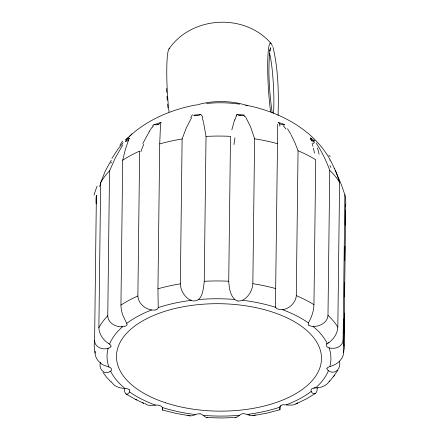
<?xml version="1.0" encoding="UTF-8"?>
<svg xmlns="http://www.w3.org/2000/svg" width="440" height="440" viewBox="0 0 440 440"><rect width="100%" height="100%" fill="white"/><g stroke="black" fill="none" stroke-linecap="round" stroke-linejoin="round"><path stroke-width="0.66" d="M162.492 409.986L162.327 407.902M124.273 388.245L124.641 391.787L125.791 393.85L135.256 399.267L143.847 403.32L142.56 402.716M96.189 203.929A124.883 65.439 0.7 0 1 96.382 195.371L94.611 340.257C94.38 348.024 104.654 350.972 110.358 347.27A3.526 1.848 0.7 0 0 110.638 346.979L110.869 346.544M95.15 351.148C94.507 355.877 97.059 360.481 100.804 363.226C102.828 366.416 112.838 366.195 111.518 370.222A9.229 4.835 0.7 0 1 111.221 370.574A10.423 5.462 0.7 0 1 110.605 371.146A111.947 58.658 0.7 0 0 124.966 388.421A6.21 3.256 0.7 0 1 129.261 389.62M122.788 144.898L115.253 158.015L109.533 170.913L107.762 315.793C107.85 322.724 115.385 326.964 121.66 326.849M108.642 343.541L109.538 344.124A111.947 58.658 0.7 0 1 122.529 326.788A10.423 5.462 0.7 0 0 123.739 326.623A9.229 4.835 0.7 0 0 124.432 326.486L126.665 325.6L127.122 324.335L122.546 314.606L121.363 309.942L120.934 305.564L122.705 160.21A124.883 65.439 0.7 0 1 139.645 151.096L137.874 295.983C138.193 304.2 146.657 310.497 154.561 310.101A3.526 1.848 0.7 0 0 155.155 310.002L155.914 309.788M111.216 160.254L105.243 171.111L100.65 182.776L98.879 327.657C99.011 334.136 103.169 340.07 108.526 343.47M191.593 117.717L186.203 128.117L182.116 138.969L180.345 283.85C180.554 290.411 184.492 296.901 190.223 300.091M203.621 122.903L206.03 136.411A124.883 65.439 0.7 0 1 230.5 136.356L228.734 281.237C229.218 288.046 230.137 296.808 236.506 300.647A3.526 1.848 0.7 0 0 237.061 300.8L237.903 300.933M100.452 362.434C98.28 368.379 104.154 375.59 110.105 371.509M160.534 123.64L159.72 143.924L157.944 289.344L158.224 307.61A6.21 3.256 0.7 0 1 156.007 309.843M190.949 300.377A10.428 5.462 0.7 0 0 192.044 300.707A9.229 4.835 0.7 0 0 192.731 300.867C202.823 302.28 203.34 288.261 204.259 281.292L206.03 136.411M291.175 135.008L294.932 142.747L298.05 150.75L296.285 295.631C295.84 304.562 284.543 312.994 276.408 308.38A9.229 4.835 0.7 0 1 276.133 308.011A10.423 5.462 0.7 0 1 275.792 307.373A111.947 58.658 0.7 0 0 242.501 300.273C248.512 297.121 252.483 290.416 252.846 283.69L254.617 138.809L250.602 126.918L245.405 116.468M277.745 124.328L275.484 303.627M308.776 322.195C311.8 316.855 313.797 310.833 313.951 304.667L315.722 159.786A124.883 65.439 0.7 0 0 298.05 150.75M337.392 175.246L341.627 185.394L344.872 194.832L343.107 339.713C343.161 343.343 340.445 346.544 337.068 347.622C334.241 348.711 325.364 348.986 326.442 344.614A9.229 4.835 0.7 0 1 326.739 344.256A10.423 5.462 0.7 0 1 327.355 343.69A111.947 58.658 0.7 0 0 313 326.409C319.589 326.766 327.668 322.597 327.987 315.31L329.758 170.429C326.288 160.793 321.777 151.476 316.107 142.94M327.861 343.299C333.311 339.746 337.552 333.768 337.821 327.135L339.592 182.254L335.814 171.331L330.776 160.853M339.394 361.262C341.49 368.203 335.104 375.381 328.422 370.711A111.947 58.658 0.7 0 1 315.436 388.042A10.423 5.462 0.7 0 0 314.221 388.212A9.229 4.835 0.7 0 0 313.527 388.35C308.974 388.3 311.327 394.168 314.556 393.767C317.081 393.107 317.191 389.846 317.295 387.706M330.127 366.476C337.48 364.645 344.735 358.155 343.651 349.954M343.86 333.141L344.031 318.907M344.3 296.918L344.476 282.689M344.74 260.695L344.916 246.466M345.175 225.121L345.361 210.249M343.943 349.338L345.714 204.457M343.965 346.126L344.382 313.148M275.484 303.892L275.632 306.9M162.547 407.231L162.509 409.37M162.503 409.64L162.492 409.959M280.247 405.873L279.934 409.723M278.08 115.412C278.768 92.736 278.284 69.625 273.081 47.454M122.705 160.21L125.257 149.815L129.019 138.71M231.847 129.751L234.619 119.768M129.344 138.787L129.135 138.397M327.091 368.291L327.322 367.851A3.526 1.848 0.7 0 1 327.608 367.565L329.83 366.564A111.947 58.658 0.7 0 0 329.06 347.743M99.55 186.527L100.738 183.59M142.797 143.578L149.248 131.692M236.11 116.105L236.638 115.099M126.033 394.009C127.771 394.818 130.191 392.255 129.778 390.385A3.526 1.848 0.7 0 0 129.586 390.071L129.157 389.67M308.671 322.377L308.182 324.451A3.526 1.848 0.7 0 0 308.374 324.764L308.803 325.166M329.522 380.815C327.047 385.627 321.42 387.662 316.305 387.954M111.881 158.461L118.162 148.797L123.151 142.659M329.472 381.513L334.554 375.089M333.416 376.827L337.793 370.2M152.455 127.056L153.527 125.719M168.96 48.977C191.714 15.818 244.745 12.936 270.985 43.379M196.317 104.885C170.148 109.665 144.413 120.912 125.565 140.074L128.227 137.561M129.508 136.334L132.066 133.925M247.737 414.711L250.569 415.591L252.687 415.729L266.816 413.16L279.906 409.756L279.736 407.226A111.947 58.658 0.7 0 1 247.011 414.458A10.423 5.462 0.7 0 0 245.916 414.128A9.229 4.835 0.7 0 0 245.229 413.963C241.032 411.807 238.97 417.45 235.494 417.329M270.457 48.549L270.089 48.867L270.727 47.784L269.753 50.913L269.99 49.781C267.729 70.769 269.396 92.054 272.156 112.915M297.632 402.787L297.226 403.117M200.618 114.461L198.209 115.671L195.234 115.566A8.965 4.697 0.7 0 1 194.31 115.357L193.738 115.198A111.513 58.432 0.7 0 1 200.618 114.461L200.954 114.956M328.4 342.898L328.845 342.579M297.017 403.271C293.024 406.225 287.914 404.844 283.399 404.734A3.526 1.848 0.7 0 0 282.805 404.827L282.046 405.048M255.294 414.816L254.953 415.036M315.607 393.305L306.46 398.86L295.867 403.964M207.708 417.334L205.81 417.263L201.454 414.183A3.526 1.848 0.7 0 0 200.899 414.035L200.057 413.903M128.662 140.437L126.924 141.086A8.965 4.697 0.7 0 1 126 141.273L125.422 141.367A111.513 58.432 0.7 0 1 129.173 138.292M254.771 415.135L252.791 415.718M158.356 124.372L157.421 124.658M187.907 415.129C190.256 416.631 193.16 415.624 195.465 414.563A111.947 58.658 0.7 0 1 162.173 407.457A10.423 5.462 0.7 0 0 161.827 406.819A9.229 4.835 0.7 0 0 161.552 406.456C156.899 402.903 149.969 407.77 145.167 403.689M284.147 124.377L280.781 124.328L278.779 123.151A8.965 4.697 0.7 0 1 278.399 122.667L278.201 122.342A111.513 58.432 0.7 0 1 284.147 124.377L284.779 125.087M206.487 103.499C217.492 102.355 228.635 102.57 239.591 104.148M236.225 417.489L221.556 418L206.74 417.555M124.966 388.421C119.763 388.317 113.922 386.485 111.276 381.651M240.389 115.605L239.327 115.451M190.031 415.855L175.742 413.341L162.492 410.009M245.696 105.127C279.18 111.546 312.906 129.03 330.105 159.61M135.256 399.267L136.67 399.933M311.201 139.909L310.833 139.618M144.964 403.535L144.661 403.293M110.924 381.953L106.618 377.278L103.026 372.444M287.534 128.733L290.796 134.293M334.158 168.399L334.345 168.768M335.066 170.242L335.775 171.727M335.951 172.095L337.304 175.054M202.235 117.689L203.478 122.265M310.899 139.062L310.723 138.529M312.098 143.121L312.939 146.328M313.407 148.192L314.534 153.148M167.563 104.055L167.921 107.723M166.958 96.366L167.244 100.254M166.502 88.468L166.711 92.428M344.872 194.832A124.883 65.439 0.7 0 1 345.548 206.443M100.65 182.776A124.883 65.439 0.7 0 1 109.533 170.913M159.72 143.924A124.883 65.439 0.7 0 1 182.116 138.969M254.617 138.809A124.883 65.439 0.7 0 1 277.409 143.666M329.758 170.429A124.883 65.439 0.7 0 1 339.592 182.254M233.976 144.54A142.34 38.797 82.6 0 1 234.971 137.841M94.034 195.129A142.34 117.585 -31.8 0 1 97.114 186.093M110.797 163.185A22.33 4.477 -68.8 0 1 111.496 162.063M343.107 339.713A124.883 65.439 0.7 0 1 343.618 352.545M95.128 353.089A124.883 65.439 0.7 0 1 94.611 340.257M98.879 327.657A124.883 65.439 0.7 0 1 107.762 315.793M120.934 305.091A124.883 65.439 0.7 0 1 137.874 295.983M157.949 288.805A124.883 65.439 0.7 0 1 180.345 283.85M204.259 281.292A124.883 65.439 0.7 0 1 228.734 281.237M252.846 283.69A124.883 65.439 0.7 0 1 275.638 288.547M296.285 295.631A124.883 65.439 0.7 0 1 313.951 304.667M327.987 315.31A124.883 65.439 0.7 0 1 337.821 327.135M154.429 124.696A111.513 58.432 0.7 0 1 160.397 122.562A5.94 3.113 0.7 0 1 158.4 124.399M237.116 114.373A111.513 58.432 0.7 0 1 244.288 115.104A5.94 3.113 0.7 0 1 240.383 115.638M329.857 159.814A111.513 58.432 0.7 0 1 330.368 161.018M279.895 126.176A27.61 9.295 53.8 0 1 279.626 123.739M283.162 125.631A47.058 30.53 14.3 0 1 286.017 129.079M317.46 147.923A142.34 53.62 -72.7 0 1 319.083 154.275M190.817 117.502A27.61 17.803 9.7 0 1 192.517 114.692M201.124 114.813A47.058 24.569 -38.4 0 1 202.813 117.276M119.889 145.261A27.61 13.294 -41 0 1 122.661 141.075M140.866 151.773A142.34 109.714 46.9 0 1 143.759 144.188M313.715 143.732A26.23 1.793 64.6 0 1 313.401 142.951M310.448 139.227A5.407 2.833 0.7 0 1 310.563 137.852A111.513 58.432 0.7 0 1 314.683 141.009A5.94 3.113 0.7 0 1 311.152 139.931M313.165 141.037A22.33 7.557 44.8 0 1 314.463 142.72M311.102 138.155A89.755 13.998 88 0 1 312.191 141.669M152.713 125.593A26.23 15.367 -20.1 0 1 153.599 124.52M157.448 124.707A5.407 2.833 0.7 0 1 154.44 124.669M160.743 122.254A22.33 7.81 -42.6 0 1 161.189 123.101M149.149 131.654A89.755 69.707 10.6 0 1 152.317 126.984M236.671 115.121A26.23 14.058 31.3 0 1 237.066 114.34M239.278 115.5A5.407 2.833 0.7 0 1 237.166 114.356M243.524 115.368A22.33 12.793 1.4 0 1 244.745 116.639M234.85 120.043A89.755 41.762 61.7 0 1 236.286 116.331M328.812 155.556A27.61 7.238 78.9 0 1 330.291 156.398M329.852 165.55A47.058 14.416 56.9 0 1 330.891 167.464M311.19 391.495A111.947 58.658 0.7 0 1 286.347 404.861M239.299 415.283A111.947 58.658 0.7 0 1 203.401 415.371M155.513 405.174A111.947 58.658 0.7 0 1 129.58 391.93M108.9 367.087A111.947 58.658 0.7 0 1 108.13 348.271M126.775 323.34A111.947 58.658 0.7 0 1 151.613 309.969M158.23 307.61A111.947 58.658 0.7 0 1 190.955 300.377M198.671 299.547A111.947 58.658 0.7 0 1 234.559 299.464M282.452 309.661A111.947 58.658 0.7 0 1 308.38 322.905M248.738 414.579A10.544 1.551 14.7 0 1 249.541 414.909M109.505 344.135A6.21 3.256 0.7 0 1 111.012 346.55M275.748 307.401A10.544 5.825 -30.8 0 1 275.539 306.955M191.059 300.19A10.544 8.333 -22.2 0 1 190.339 299.932M279.785 407.226A6.21 3.256 0.7 0 1 281.952 404.993M122.48 326.557A10.544 8.855 11.1 0 1 121.633 326.612M313 326.387A6.21 3.256 0.7 0 1 308.699 325.209M313.791 387.75A10.544 1.034 -5 0 1 315.332 387.574M242.468 300.256A6.21 3.256 0.7 0 1 237.892 301.004M162.58 407.616A10.544 4.059 28.9 0 1 162.657 408.04M328.455 370.695A6.21 3.256 0.7 0 1 326.948 368.286M110.523 371.069A10.544 7.084 31.4 0 1 109.995 371.393M195.492 414.579A6.21 3.256 0.7 0 1 200.068 413.831M326.458 343.882A10.544 2.8 -22.4 0 1 326.92 343.464M196.79 105.023A48.032 25.168 0.7 0 1 247.561 105.721M269.582 53.515A35.59 3.801 86.9 0 1 273.493 113.184M270.628 111.799A42.262 4.51 86.9 0 1 267.735 61.562A42.262 4.51 86.9 0 1 271.942 45.067M272.184 45.733A42.262 4.51 86.9 0 1 272.432 46.497M169.048 112.134A42.262 4.51 86.9 0 1 166.782 68.745A42.262 4.51 86.9 0 1 169.823 48.648M165.655 402.82A102.509 53.713 0.7 0 0 321.459 359.59A102.509 53.713 0.7 0 0 169.829 309.843A102.509 53.713 0.7 0 0 165.655 402.82"/></g></svg>
